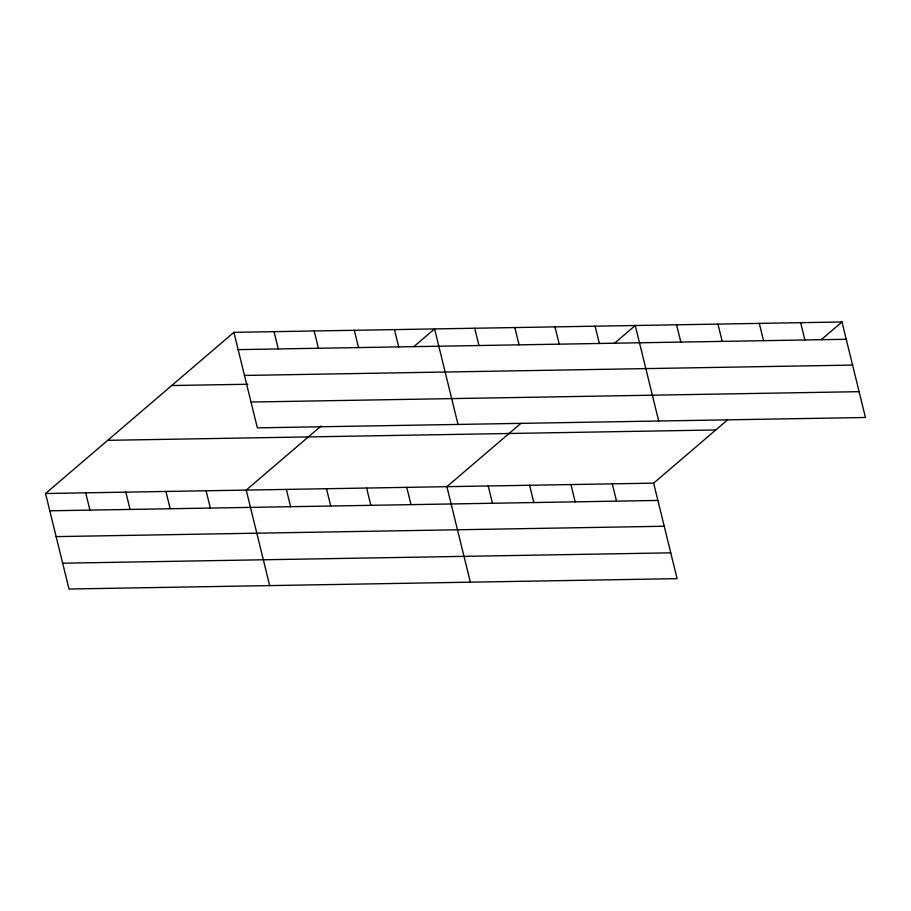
<?xml version="1.0" encoding="UTF-8"?>
<svg xmlns="http://www.w3.org/2000/svg" width="911" height="911" viewBox="0 0 911 911"><rect width="100%" height="100%" fill="white"/><g stroke="black" fill="none" stroke-linecap="round" stroke-linejoin="round"><path stroke-width="1.37" d="M727.536 419.914L653.642 483.149L677.101 578.656L69.008 589.018L45.55 493.511L233.899 332.344L841.992 321.982L865.45 417.489L257.357 427.851L233.899 332.344M321.184 425.949L246.221 490.095L269.679 585.602M413.856 346.658L434.57 328.928L458.028 424.435M520.785 423.444L446.891 486.679L470.349 582.175M614.526 343.231L635.24 325.512L658.699 421.007M821.278 339.712L841.992 321.982M238.147 349.63L846.239 339.268M244.49 375.446L852.582 365.083M171.746 385.535L247.86 384.237M251.026 402.036L859.107 391.673M107.703 440.332L715.795 429.969M45.55 493.511L653.642 483.149M49.798 510.798L657.879 500.435M56.14 536.613L664.221 526.251M62.665 563.203L670.758 552.84M800.644 322.688L804.891 339.974M759.296 323.394L763.543 340.68M717.948 324.1L722.184 341.386M676.588 324.806L680.836 342.08M595.111 326.195L599.358 343.47M612.283 483.855L616.531 501.141M554.97 326.878L559.217 344.164M570.935 484.561L575.183 501.847M514.84 327.561L519.088 344.848M529.587 485.267L533.835 502.553M474.711 328.245L478.947 345.531M488.239 485.973L492.487 503.248M394.44 329.611L398.688 346.897M406.75 487.362L410.998 504.637M354.299 330.294L358.547 347.581M366.621 488.045L370.868 505.332M314.17 330.978L318.417 348.264M326.491 488.729L330.727 506.015M274.04 331.661L278.288 348.947M286.35 489.412L290.598 506.698M206.091 490.778L210.327 508.065M165.95 491.462L170.198 508.748M125.82 492.145L130.068 509.431M85.68 492.828L89.927 510.114"/></g></svg>
